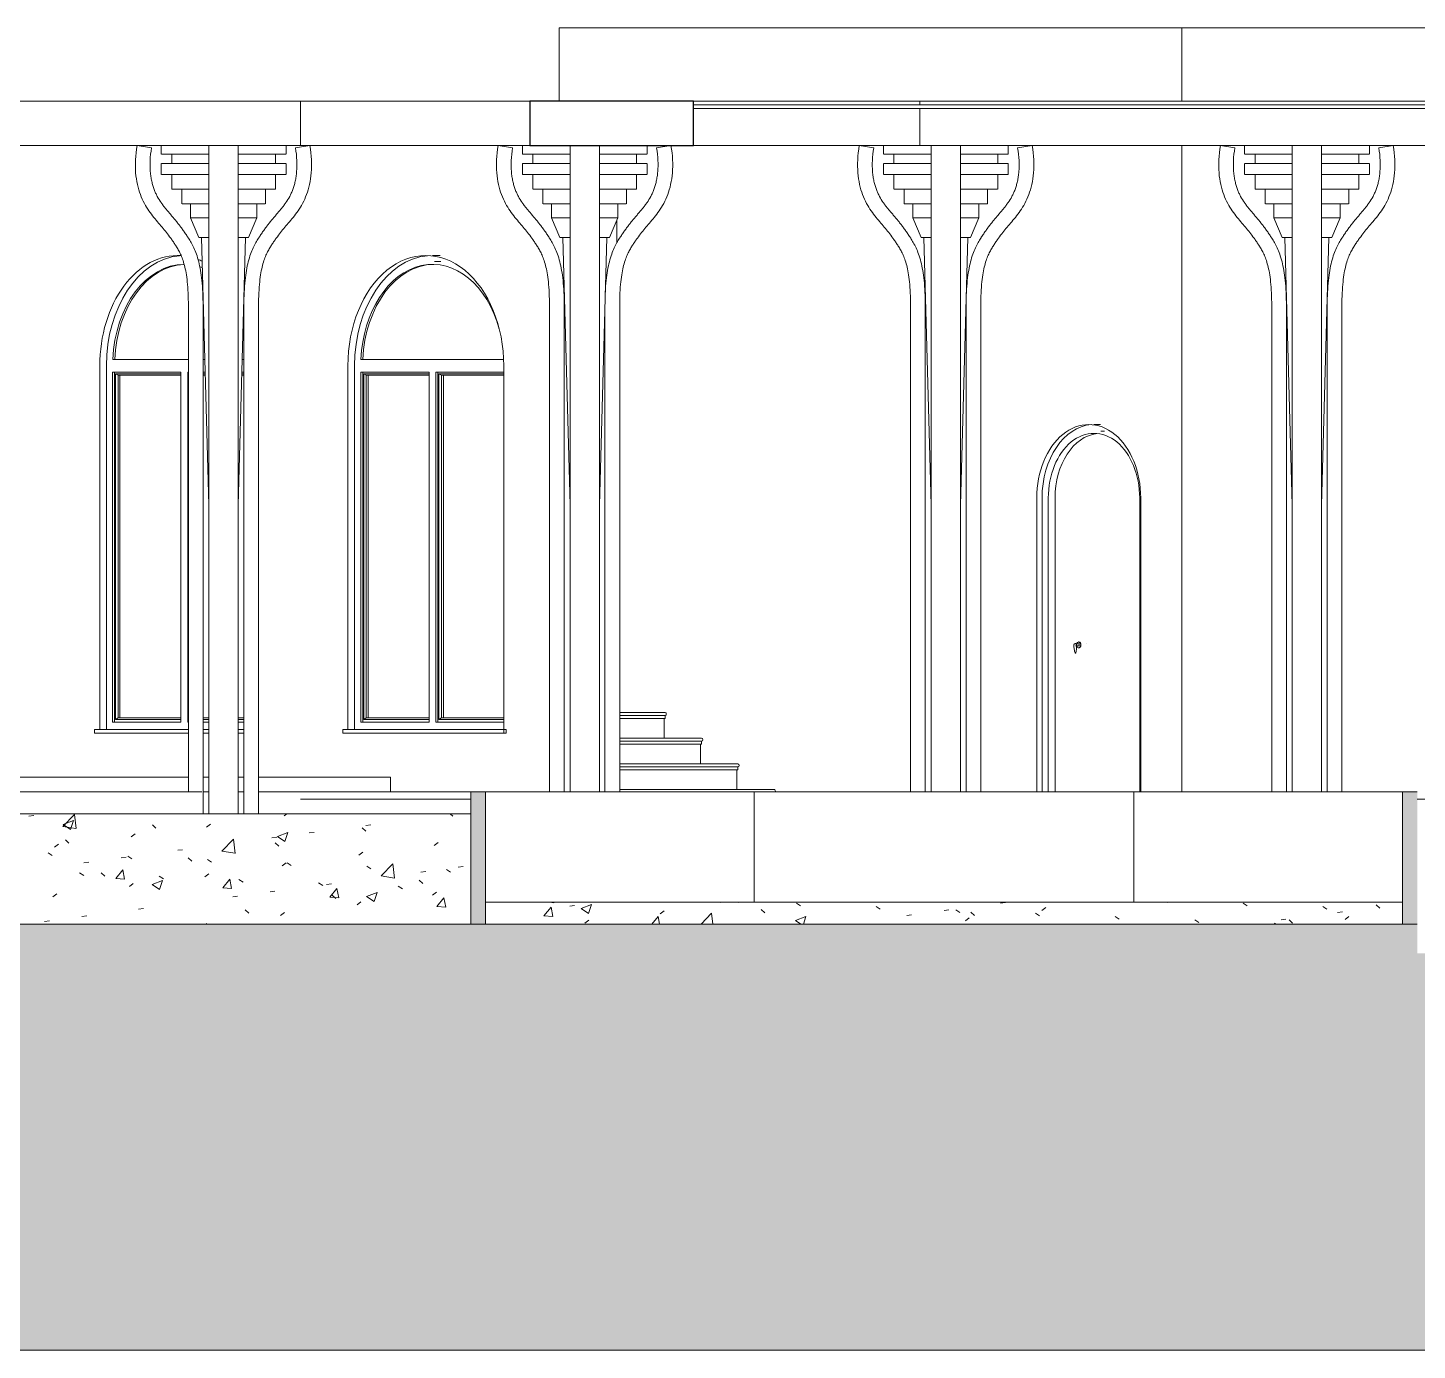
# Model space of a CAD drawing. Header units: millimetres. Extents: x -19779 to 53254, y -11975 to 15500.
# Drawn here: x -10319 to -860, y -3800 to 5200 of the extents above; entities that cross this region are included whole.
import ezdxf

# ---------------------------------------------------------------- set-up
doc = ezdxf.new("R2010")
doc.units = ezdxf.units.MM
for name, color, linetype, lineweight in [('A-DETL-GENF', 92, 'Continuous', 9), ('A-DETL-THIN', 151, 'Continuous', 9), ('A-DOOR', 31, 'Continuous', 9), ('A-DOOR-FRAM', 31, 'Continuous', 9), ('A-FLOR', 192, 'Continuous', 9), ('A-FLOR-FNSH', 192, 'Continuous', 35), ('A-FLOR-PATT', 8, 'Continuous', 35), ('A-GENM', 13, 'Continuous', 9), ('A-GLAZ', 151, 'Continuous', 9), ('A-GLAZ-CURT', 52, 'Continuous', 9), ('A-WALL', 113, 'Continuous', 9), ('A-WALL-PATT', 111, 'Continuous', 25), ('I-WALL', 2, 'Continuous', 9), ('S-STRS', 31, 'Continuous', 9)]:
    doc.layers.add(name, color=color, linetype=linetype, lineweight=lineweight)
pattern_1 = [(50, (19874.8, -1675), (728.737, -63.756), [76.2, -838.2]), (355, (19874.8, -1675), (-140.972, 764.228), [60.96, -670.56]), (100.451, (19935.54, -1680.3), (587.77, 700.467), [64.76, -712.36]), (46.184, (19874.8, -1471.8), (1084.316, -168.17), [114.3, -1257.3]), (96.636, (19965.2, -1485.8), (949.61, 989.71), [97.14, -1068.54]), (351.184, (19874.8, -1471.8), (949.62, 989.7), [91.44, -1005.84]), (21, (19976.4, -1522.6), (606.458, -409.06), [76.2, -838.2]), (326, (19976.4, -1522.6), (247.208, 736.753), [60.96, -670.56]), (71.451, (20026.95, -1556.7), (853.668, 327.685), [64.76, -712.36]), (37.5, (19874.81, -1675), (12.3547, 338.2201), [33.528, -628.904, 33.528, -647.192, -673.1]), (37.5, (19874.81, -1675), (12.3547, 338.2201), [-1343.152, 33.528, -639.572]), (7.5, (19874.8, -1675), (267.279, 400.722), [33.528, -354.584, 33.528, -613.664, -256.54]), (7.5, (19874.8, -1675), (267.279, 400.722), [-1035.304, 33.528, -223.012]), (327.5, (19648.25, -1675), (542.3633, -22.9153), [33.528, -220.472, 33.528, -758.952, -1051.56]), (327.5, (19648.25, -1675), (542.3633, -22.9153), [-1046.48, 33.528, -1018.032]), (317.5, (19546.65, -1675), (592.517, 101.707), [33.528, -296.672, 33.528, -492.76, -746.76]), (317.5, (19546.65, -1675), (592.517, 101.707), [-856.488, 33.528, -713.232])]

# ---------------------------------------------------------------- blocks, each defined once
blk = doc.blocks.new('楼梯 - 楼梯-144079-Section 1')
at = {"layer": 'S-STRS'}
for p, q in [((-5979.1, 540), (-6289.6, 540)), ((-6289.6, 520), (-5979.1, 520)), ((-5979.1, 520), (-6289.6, 520)), ((-5979.1, 500), (-6289.6, 500)), ((-5986.2, 500), (-5986.2, 364.9)), ((-5979.1, 520), (-5979.1, 500)), ((-5731.7, 365), (-6289.6, 365)), ((-6289.6, 345), (-5731.7, 345)), ((-5731.7, 345), (-6289.6, 345)), ((-5731.7, 325), (-6289.6, 325)), ((-5738.7, 325), (-5738.7, 189.9)), ((-5731.7, 345), (-5731.7, 325)), ((-5484.2, 190), (-6289.6, 190)), ((-6289.6, 170), (-5484.2, 170)), ((-5484.2, 170), (-6289.6, 170)), ((-5484.2, 150), (-6289.6, 150)), ((-5491.2, 150), (-5491.2, 14.9)), ((-5484.2, 170), (-5484.2, 150)), ((-5236.7, 15), (-6289.6, 15))]:
    blk.add_line(p, q, dxfattribs=at)
for centre, start_param in [((-5979.1, 530), 3.141593), ((-5731.7, 355), 3.141593), ((-5484.2, 180), 3.141593), ((-5236.7, 5), 4.18879)]:
    blk.add_ellipse(centre, major_axis=(0, 10), ratio=0.707107, start_param=start_param, end_param=6.283185, dxfattribs=at)
blk = doc.blocks.new('Arch - 750 x 2100 mm-239389-Section 1')
at = {"layer": 'A-DOOR'}
for p, q in [((-2989.8, 2455), (-3014.5, 2455)), ((-3165.2, 1007), (-3186.4, 1007)), ((-3186.4, 993), (-3165.2, 993)), ((-3163, 1020), (-3165.2, 1020)), ((-3165.2, 980), (-3163, 980))]:
    blk.add_line(p, q, dxfattribs=at)
at = {"layer": 'A-DOOR', "flags": 128}
for points in [[(-3197.3, 999.2), (-3197.3, 999.6), (-3197.3, 1000), (-3197.3, 1000.3), (-3197.2, 1000.7), (-3197.1, 1001.1), (-3197, 1001.5), (-3197, 1001.8), (-3196.8, 1002.2), (-3196.7, 1002.5), (-3196.6, 1002.9), (-3196.4, 1003.2), (-3196.3, 1003.6), (-3196.1, 1003.9), (-3195.9, 1004.2), (-3195.7, 1004.5), (-3195.4, 1004.9), (-3195.2, 1005.2), (-3195, 1005.4), (-3194.7, 1005.7), (-3194.5, 1006), (-3194.2, 1006.3), (-3193.9, 1006.5), (-3193.6, 1006.7), (-3193.3, 1007), (-3193, 1007.2), (-3192.7, 1007.4), (-3192.3, 1007.5), (-3192, 1007.7), (-3191.6, 1007.9), (-3191.3, 1008), (-3190.9, 1008.2), (-3190.6, 1008.3), (-3190.2, 1008.4), (-3189.8, 1008.5), (-3189.5, 1008.5), (-3189.1, 1008.6), (-3188.7, 1008.6), (-3188.3, 1008.7), (-3188, 1008.7), (-3187.9, 1008.7)], [(-3188.2, 945.2), (-3190.3, 951.5), (-3192, 957.8), (-3193.6, 964.2), (-3194.8, 970.7), (-3195.8, 977.2), (-3196.6, 983.8), (-3197.1, 990.3), (-3197.3, 996.9), (-3197.3, 999.2)], [(-3185.3, 1008.7), (-3185.4, 1008.7), (-3185.4, 1008.7), (-3185.4, 1008.7), (-3185.5, 1008.7), (-3185.5, 1008.7), (-3185.6, 1008.7), (-3185.6, 1008.7), (-3185.7, 1008.7), (-3185.7, 1008.7), (-3185.8, 1008.7), (-3185.9, 1008.7), (-3185.9, 1008.7), (-3186, 1008.7), (-3186, 1008.7), (-3186.1, 1008.7), (-3186.2, 1008.7), (-3186.2, 1008.7), (-3186.3, 1008.7), (-3186.3, 1008.7), (-3186.4, 1008.7), (-3186.5, 1008.7), (-3186.5, 1008.7), (-3186.6, 1008.7), (-3186.6, 1008.7), (-3186.7, 1008.7), (-3186.7, 1008.7), (-3186.8, 1008.7), (-3186.9, 1008.7), (-3186.9, 1008.7), (-3187, 1008.7), (-3187, 1008.7), (-3187.1, 1008.7), (-3187.1, 1008.7), (-3187.2, 1008.7), (-3187.2, 1008.7), (-3187.3, 1008.7), (-3187.3, 1008.7), (-3187.4, 1008.7), (-3187.4, 1008.7), (-3187.5, 1008.7), (-3187.5, 1008.7), (-3187.5, 1008.7), (-3187.6, 1008.7), (-3187.6, 1008.7), (-3187.6, 1008.7), (-3187.7, 1008.7), (-3187.7, 1008.7), (-3187.7, 1008.7), (-3187.8, 1008.7), (-3187.8, 1008.7), (-3187.8, 1008.7), (-3187.8, 1008.7), (-3187.8, 1008.7), (-3187.8, 1008.7), (-3187.8, 1008.7), (-3187.9, 1008.7), (-3187.9, 1008.7), (-3187.9, 1008.7)], [(-3187.9, 1008.7), (-3187.9, 1008.7), (-3187.9, 1008.7), (-3187.8, 1008.7), (-3187.8, 1008.7), (-3187.8, 1008.7), (-3187.8, 1008.7), (-3187.8, 1008.7), (-3187.8, 1008.7), (-3187.7, 1008.7), (-3187.7, 1008.7), (-3187.7, 1008.7), (-3187.7, 1008.7), (-3187.6, 1008.7), (-3187.6, 1008.7), (-3187.6, 1008.7), (-3187.5, 1008.7), (-3187.5, 1008.7), (-3187.5, 1008.7), (-3187.4, 1008.7)], [(-3113.5, 1008.7), (-3113.5, 1008.7), (-3113.5, 1008.7), (-3113.5, 1008.7)], [(-3113.5, 1008.7), (-3113.5, 1008.7), (-3113.5, 1008.7), (-3113.5, 1008.7)], [(-3186.4, 943.7), (-3186.5, 943.7), (-3186.6, 943.7), (-3186.6, 943.7), (-3186.7, 943.8), (-3186.8, 943.8), (-3186.9, 943.8), (-3187, 943.9), (-3187.1, 943.9), (-3187.2, 943.9), (-3187.2, 944), (-3187.3, 944), (-3187.4, 944.1), (-3187.5, 944.2), (-3187.5, 944.2), (-3187.6, 944.3), (-3187.7, 944.3), (-3187.7, 944.4), (-3187.8, 944.5), (-3187.9, 944.6), (-3187.9, 944.6), (-3188, 944.7), (-3188, 944.8), (-3188.1, 944.9), (-3188.1, 945), (-3188.1, 945), (-3188.2, 945.1), (-3188.2, 945.2)]]:
    blk.add_lwpolyline(points, dxfattribs=at)
at = {"layer": 'A-DOOR'}
for centre, major_axis, start_param, end_param in [((-3187.4, 999.2), (0, 9.45), 0, 0.523599), ((-3185.3, 999.2), (0, 9.45), 4.712389, 6.283185), ((-3295.1, 999.2), (0, 164.8), 4.378438, 4.712389), ((-3165.2, 1000), (0, 20), 4.712389, 7.517458), ((-3165.2, 1000), (0, 20), 1.918626, 4.712389), ((-3163, 1000), (0, 20), 2.879793, 4.712389), ((-3165.2, 1000), (0, 7), 4.712389, 6.544985), ((-3165.2, 1000), (0, 7), 2.879793, 4.712389), ((-3163, 1000), (0, 20), 4.712389, 6.283185), ((-3186.1, 946), (0, 2.34), 1.904747, 2.985054), ((-3186.6, 946), (0, 2.34), 3.298132, 4.378438)]:
    blk.add_ellipse(centre, major_axis=major_axis, ratio=0.707107, start_param=start_param, end_param=end_param, dxfattribs=at)
at = {"layer": 'A-DOOR-FRAM'}
for p, q in [((-3016.2, 2500), (-3060.5, 2500)), ((-3414.1, 0), (-3414.1, 2000)), ((-3371.6, 2000), (-3371.6, 0)), ((-3325.7, 2000), (-3325.7, 0)), ((-2749.4, 2000), (-2749.4, 0))]:
    blk.add_line(p, q, dxfattribs=at)
for centre, major_axis, start_param, end_param in [((-3060.5, 2000), (0, 500), 0.050206, 1.570796), ((-3060.5, 2000), (0, 440), 4.712389, 7.853982), ((-3014.5, 2000), (0, 440), 0.082673, 1.570796)]:
    blk.add_ellipse(centre, major_axis=major_axis, ratio=0.707107, start_param=start_param, end_param=end_param, dxfattribs=at)
blk = doc.blocks.new('Family6 - Family6-227031-Section 1')
at = {"layer": 'A-GENM'}
for p, q in [((-14655.5, 100), (-14143, 100)), ((-14655.5, 0), (-14655.5, 100)), ((-14043, 100), (-14002.9, 100)), ((-13803.3, 100), (-13765.2, 100)), ((-13665.2, 100), (-11684.5, 100)), ((-11584.5, 100), (-11544.4, 100)), ((-11344.7, 100), (-11306.6, 100)), ((-11206.6, 100), (-9226, 100)), ((-9126, 100), (-9085.9, 100)), ((-8886.2, 100), (-8848.1, 100)), ((-8748.1, 100), (-7850.9, 100)), ((-7850.9, 0), (-7850.9, 100)), ((-8463.2, -50), (-7303.1, -50)), ((-859.9, -50), (608.1, -50)), ((708.1, -50), (748.2, -50)), ((947.9, -50), (986, -50)), ((1086, -50), (1358.9, -50)), ((1358.9, -150), (1358.9, -50))]:
    blk.add_line(p, q, dxfattribs=at)
blk = doc.blocks.new('Family7 - Family7-230587-Section 1')
at = {"layer": 'A-GENM'}
for p, q in [((-14655.5, 4700), (-14651.2, 4700)), ((-14655.5, 4400), (-14655.5, 4700)), ((-13912.6, 4700), (-12371, 4700)), ((-12371, 4700), (-8461.8, 4700)), ((-12371, 4400), (-12371, 4700)), ((-8461.8, 4700), (-6901.8, 4700)), ((-8461.8, 4400), (-8461.8, 4700)), ((-5786.6, 4700), (-4245, 4700)), ((-4245, 4700), (-335.8, 4700)), ((-4245, 4675.5), (-4245, 4700)), ((-4245, 4400), (-4245, 4650.5)), ((-335.8, 4700), (1219.4, 4700)), ((-335.8, 4675.5), (-335.8, 4700)), ((-335.8, 4400), (-335.8, 4650.5)), ((-14651.2, 4400), (-14655.5, 4400)), ((-12371, 4400), (-13912.6, 4400)), ((-8461.8, 4400), (-12371, 4400)), ((-6901.8, 4400), (-8461.8, 4400)), ((-4245, 4400), (-5786.6, 4400)), ((-335.8, 4400), (-4245, 4400)), ((1219.4, 4400), (-335.8, 4400))]:
    blk.add_line(p, q, dxfattribs=at)
at = {"layer": 'A-GENM', "lineweight": 25}
for p, q in [((-13912.6, 4700), (-14651.2, 4700)), ((-14651.2, 4700), (-14651.2, 4400)), ((-13912.6, 4400), (-13912.6, 4700)), ((-5786.6, 4700), (-6901.8, 4700)), ((-6901.8, 4700), (-6901.8, 4400)), ((-5786.6, 4400), (-5786.6, 4700)), ((2052.4, 4700), (1219.4, 4700)), ((1219.4, 4700), (1219.4, 4400)), ((2052.4, 4400), (2052.4, 4700)), ((-14651.2, 4400), (-13912.6, 4400)), ((-6901.8, 4400), (-5786.6, 4400)), ((1219.4, 4400), (2052.4, 4400))]:
    blk.add_line(p, q, dxfattribs=at)
blk = doc.blocks.new('Family8 - COLUMN-V50-Section 1')
at = {"layer": 'A-GENM'}
for p, q in [((-2101.1, 4382.6), (-2199.6, 4400)), ((-2035.2, 4400), (-2035.2, 4340)), ((-1185.7, 4340), (-1185.7, 4400)), ((-1023.3, 4400), (-1121.8, 4382.6)), ((-2035.2, 4276.4), (-2035.2, 4201.4)), ((-2033.8, 4340), (-1710.7, 4340)), ((-1710.7, 4276.4), (-2033.8, 4276.4)), ((-1964, 4340), (-1964, 4276.4)), ((-1510.3, 4340), (-1187.2, 4340)), ((-1187.2, 4276.4), (-1510.3, 4276.4)), ((-1256.9, 4276.4), (-1256.9, 4340)), ((-1185.7, 4201.4), (-1185.7, 4276.4)), ((-1710.7, 4201.4), (-2033.8, 4201.4)), ((-1964, 4201.4), (-1964, 4101.4)), ((-1187.2, 4201.4), (-1510.3, 4201.4)), ((-1256.9, 4101.4), (-1256.9, 4201.4)), ((-1710.7, 4101.4), (-1962.5, 4101.4)), ((-1895.1, 4101.4), (-1895.1, 4001.7)), ((-1258.4, 4101.4), (-1510.2, 4101.4)), ((-1325.9, 4001.7), (-1325.9, 4101.4)), ((-1710.7, 4001.7), (-1893.5, 4001.7)), ((-1835.9, 4001.7), (-1835.9, 3906.7)), ((-1327.4, 4001.7), (-1510.2, 4001.7)), ((-1385.1, 3906.7), (-1385.1, 4001.7)), ((-1835.9, 3906.7), (-1779.2, 3773.2)), ((-1710.4, 3906.7), (-1835.9, 3906.7)), ((-1385.1, 3906.7), (-1510.5, 3906.7)), ((-1441.7, 3773.2), (-1385.1, 3906.7)), ((-1761.4, 3773.2), (-1779.2, 3773.2)), ((-1710.5, 1950), (-1760.5, 3773.2)), ((-1760.5, 3773.2), (-1710.3, 3773.2)), ((-1510.6, 3773.2), (-1460.5, 3773.2)), ((-1510.5, 1950), (-1460.5, 3773.2)), ((-1441.7, 3773.2), (-1459.5, 3773.2)), ((-1850.4, 3306.4), (-1850.4, 0)), ((-1750.4, 3306.4), (-1750.4, 0)), ((-1710.3, 0), (-1710.3, 3306.4)), ((-1510.6, 3306.4), (-1510.6, 0)), ((-1472.5, 3306.4), (-1472.5, 0)), ((-1372.5, 0), (-1372.5, 3306.4))]:
    blk.add_line(p, q, dxfattribs=at)
for points, knots in [([(-2199.6, 4400), (-2211.6, 4332.2), (-2215.1, 4238.5), (-2198.9, 4132.3), (-2178.2, 4062.6), (-2150.9, 4003.6), (-2119.3, 3953.1), (-2085.7, 3909.2), (-2052.3, 3870.1), (-2021.5, 3833.8), (-1992.4, 3797.7), (-1968.6, 3765.6), (-1949.2, 3737.4), (-1934.3, 3714.7), (-1919.1, 3689.8), (-1899.1, 3651.5), (-1876, 3589.4), (-1855.8, 3478.5), (-1850.4, 3370.9), (-1850.4, 3306.4)], [-2.652605, -2.652605, -2.652605, -2.652605, -2.321029, -2.155241, -1.989453, -1.823666, -1.657878, -1.49209, -1.326302, -1.160515, -0.994727, -0.828939, -0.746045, -0.663151, -0.580257, -0.497363, -0.331576, -0.165788, 0, 0, 0, 0]), ([(-1750.4, 3306.4), (-1750.4, 3373.7), (-1754.6, 3459.5), (-1767.3, 3550.9), (-1779.9, 3609.7), (-1795.5, 3660.2), (-1813.3, 3703.3), (-1829, 3733.4), (-1841.2, 3754.1), (-1848.5, 3765.8), (-1853.9, 3774.3), (-1859.3, 3782.7), (-1866, 3792.8), (-1874, 3804.6), (-1884.6, 3819.8), (-1897.7, 3838), (-1913.4, 3858.7), (-1929, 3878.5), (-1944.7, 3897.6), (-1957.9, 3913.4), (-1968.5, 3925.9), (-1979.3, 3938.6), (-1992.6, 3954.2), (-2008, 3972.8), (-2022.8, 3991.6), (-2041.5, 4017.4), (-2058.5, 4044.6), (-2073.5, 4074.7), (-2083.6, 4099), (-2092.5, 4125.6), (-2100.1, 4155), (-2106, 4186.9), (-2111.4, 4232.8), (-2112.6, 4296.1), (-2106.4, 4352.8), (-2101.1, 4382.6)], [0, 0, 0, 0, 0.165788, 0.248682, 0.331576, 0.414469, 0.497363, 0.580257, 0.621704, 0.663151, 0.683875, 0.704598, 0.746045, 0.787492, 0.828939, 0.911833, 0.994727, 1.077621, 1.160515, 1.243408, 1.284855, 1.326302, 1.409196, 1.49209, 1.574984, 1.657878, 1.823666, 1.90656, 1.989453, 2.072347, 2.155241, 2.238135, 2.321029, 2.486817, 2.652605, 2.652605, 2.652605, 2.652605]), ([(-1710.3, 3306.4), (-1710.3, 3370.9), (-1710.3, 3478.5), (-1710.3, 3589.4), (-1710.3, 3651.5), (-1710.3, 3689.8), (-1710.3, 3714.7), (-1710.3, 3737.4), (-1710.3, 3765.6), (-1710.3, 3797.7), (-1710.3, 3833.8), (-1710.3, 3870.1), (-1710.3, 3909.2), (-1710.3, 3953.1), (-1710.3, 4003.6), (-1710.3, 4062.6), (-1710.3, 4132.3), (-1710.3, 4238.5), (-1710.3, 4332.2), (-1710.3, 4400)], [0, 0, 0, 0, 0.165788, 0.331576, 0.497363, 0.580257, 0.663151, 0.746045, 0.828939, 0.994727, 1.160515, 1.326302, 1.49209, 1.657878, 1.823666, 1.989453, 2.155241, 2.321029, 2.652605, 2.652605, 2.652605, 2.652605]), ([(-1510.6, 4400), (-1510.6, 4332.2), (-1510.6, 4238.5), (-1510.6, 4132.3), (-1510.6, 4062.6), (-1510.6, 4003.6), (-1510.6, 3953.1), (-1510.6, 3909.2), (-1510.6, 3870.1), (-1510.6, 3833.8), (-1510.6, 3797.7), (-1510.6, 3765.6), (-1510.6, 3737.4), (-1510.6, 3714.7), (-1510.6, 3689.8), (-1510.6, 3651.5), (-1510.6, 3589.4), (-1510.6, 3478.5), (-1510.6, 3370.9), (-1510.6, 3306.4)], [-2.652605, -2.652605, -2.652605, -2.652605, -2.321029, -2.155241, -1.989453, -1.823666, -1.657878, -1.49209, -1.326302, -1.160515, -0.994727, -0.828939, -0.746045, -0.663151, -0.580257, -0.497363, -0.331576, -0.165788, 0, 0, 0, 0]), ([(-1121.8, 4382.6), (-1116.5, 4352.8), (-1110.3, 4296.1), (-1111.6, 4232.8), (-1116.9, 4186.9), (-1122.8, 4155), (-1130.4, 4125.6), (-1139.3, 4099), (-1149.4, 4074.7), (-1164.4, 4044.6), (-1181.4, 4017.4), (-1200.1, 3991.6), (-1214.9, 3972.8), (-1230.3, 3954.2), (-1243.6, 3938.6), (-1254.4, 3925.9), (-1265, 3913.4), (-1278.2, 3897.6), (-1293.9, 3878.5), (-1309.5, 3858.7), (-1325.2, 3838), (-1338.3, 3819.8), (-1348.9, 3804.6), (-1356.9, 3792.8), (-1363.6, 3782.7), (-1369, 3774.3), (-1374.5, 3765.8), (-1381.7, 3754.1), (-1393.9, 3733.4), (-1409.7, 3703.3), (-1427.4, 3660.2), (-1443, 3609.7), (-1455.6, 3550.9), (-1468.3, 3459.5), (-1472.5, 3373.7), (-1472.5, 3306.4)], [-2.652605, -2.652605, -2.652605, -2.652605, -2.486817, -2.321029, -2.238135, -2.155241, -2.072347, -1.989453, -1.90656, -1.823666, -1.657878, -1.574984, -1.49209, -1.409196, -1.326302, -1.284855, -1.243408, -1.160515, -1.077621, -0.994727, -0.911833, -0.828939, -0.787492, -0.746045, -0.704598, -0.683875, -0.663151, -0.621704, -0.580257, -0.497363, -0.414469, -0.331576, -0.248682, -0.165788, 0, 0, 0, 0]), ([(-1372.5, 3306.4), (-1372.5, 3370.9), (-1367.1, 3478.5), (-1346.9, 3589.4), (-1323.9, 3651.5), (-1303.8, 3689.8), (-1288.6, 3714.7), (-1273.7, 3737.4), (-1254.3, 3765.6), (-1230.5, 3797.7), (-1201.4, 3833.8), (-1170.6, 3870.1), (-1137.2, 3909.2), (-1103.6, 3953.1), (-1072, 4003.6), (-1044.7, 4062.6), (-1024, 4132.3), (-1007.8, 4238.5), (-1011.3, 4332.2), (-1023.3, 4400)], [0, 0, 0, 0, 0.165788, 0.331576, 0.497363, 0.580257, 0.663151, 0.746045, 0.828939, 0.994727, 1.160515, 1.326302, 1.49209, 1.657878, 1.823666, 1.989453, 2.155241, 2.321029, 2.652605, 2.652605, 2.652605, 2.652605])]:
    blk.add_open_spline(points, degree=3, knots=knots, dxfattribs=at)
blk = doc.blocks.new('Family8 - COLUMN-V51-Section 1')
at = {"layer": 'A-GENM'}
for p, q in [((-9476.7, 4382.6), (-9575.2, 4400)), ((-9410.8, 4400), (-9410.8, 4340)), ((-8561.3, 4340), (-8561.3, 4400)), ((-8398.9, 4400), (-8497.3, 4382.6)), ((-9410.8, 4276.4), (-9410.8, 4201.4)), ((-9409.3, 4340), (-9086.2, 4340)), ((-9086.2, 4276.4), (-9409.3, 4276.4)), ((-9339.6, 4340), (-9339.6, 4276.4)), ((-8885.9, 4340), (-8562.8, 4340)), ((-8562.8, 4276.4), (-8885.9, 4276.4)), ((-8632.5, 4276.4), (-8632.5, 4340)), ((-8561.3, 4201.4), (-8561.3, 4276.4)), ((-9086.2, 4201.4), (-9409.3, 4201.4)), ((-9339.6, 4201.4), (-9339.6, 4101.4)), ((-8562.8, 4201.4), (-8885.9, 4201.4)), ((-8632.5, 4101.4), (-8632.5, 4201.4)), ((-9086.3, 4101.4), (-9338.1, 4101.4)), ((-9270.7, 4101.4), (-9270.7, 4001.7)), ((-8634, 4101.4), (-8885.8, 4101.4)), ((-8701.4, 4001.7), (-8701.4, 4101.4)), ((-9086.3, 4001.7), (-9269.1, 4001.7)), ((-9211.4, 4001.7), (-9211.4, 3906.7)), ((-8703, 4001.7), (-8885.8, 4001.7)), ((-8760.7, 3906.7), (-8760.7, 4001.7)), ((-9211.4, 3906.7), (-9154.8, 3773.2)), ((-9086, 3906.7), (-9211.4, 3906.7)), ((-8760.7, 3906.7), (-8886.1, 3906.7)), ((-8817.3, 3773.2), (-8760.7, 3906.7)), ((-9137, 3773.2), (-9154.8, 3773.2)), ((-9086, 1950), (-9136, 3773.2)), ((-9136, 3773.2), (-9085.9, 3773.2)), ((-8886.2, 3773.2), (-8836, 3773.2)), ((-8886, 1950), (-8836, 3773.2)), ((-8817.3, 3773.2), (-8835.1, 3773.2)), ((-9226, 3306.4), (-9226, 0)), ((-9126, 3306.4), (-9126, -150)), ((-9085.9, -150), (-9085.9, 3306.4)), ((-8886.2, 3306.4), (-8886.2, -150)), ((-8848.1, 3306.4), (-8848.1, -150)), ((-8748.1, -150), (-8748.1, 3306.4))]:
    blk.add_line(p, q, dxfattribs=at)
for points, knots in [([(-9575.2, 4400), (-9587.1, 4332.2), (-9590.7, 4238.5), (-9574.5, 4132.3), (-9553.8, 4062.6), (-9526.5, 4003.6), (-9494.9, 3953.1), (-9461.3, 3909.2), (-9427.9, 3870.1), (-9397.1, 3833.8), (-9368, 3797.7), (-9344.1, 3765.6), (-9324.8, 3737.4), (-9309.9, 3714.7), (-9294.6, 3689.8), (-9274.6, 3651.5), (-9251.6, 3589.4), (-9231.4, 3478.5), (-9226, 3370.9), (-9226, 3306.4)], [-2.652605, -2.652605, -2.652605, -2.652605, -2.321029, -2.155241, -1.989453, -1.823666, -1.657878, -1.49209, -1.326302, -1.160515, -0.994727, -0.828939, -0.746045, -0.663151, -0.580257, -0.497363, -0.331576, -0.165788, 0, 0, 0, 0]), ([(-9126, 3306.4), (-9126, 3373.7), (-9130.2, 3459.5), (-9142.8, 3550.9), (-9155.5, 3609.7), (-9171, 3660.2), (-9188.8, 3703.3), (-9204.6, 3733.4), (-9216.8, 3754.1), (-9224, 3765.8), (-9229.5, 3774.3), (-9234.9, 3782.7), (-9241.6, 3792.8), (-9249.6, 3804.6), (-9260.2, 3819.8), (-9273.3, 3838), (-9289, 3858.7), (-9304.6, 3878.5), (-9320.3, 3897.6), (-9333.4, 3913.4), (-9344.1, 3925.9), (-9354.9, 3938.6), (-9368.2, 3954.2), (-9383.6, 3972.8), (-9398.4, 3991.6), (-9417.1, 4017.4), (-9434.1, 4044.6), (-9449.1, 4074.7), (-9459.2, 4099), (-9468.1, 4125.6), (-9475.7, 4155), (-9481.6, 4186.9), (-9486.9, 4232.8), (-9488.2, 4296.1), (-9482, 4352.8), (-9476.7, 4382.6)], [0, 0, 0, 0, 0.165788, 0.248682, 0.331576, 0.414469, 0.497363, 0.580257, 0.621704, 0.663151, 0.683875, 0.704598, 0.746045, 0.787492, 0.828939, 0.911833, 0.994727, 1.077621, 1.160515, 1.243408, 1.284855, 1.326302, 1.409196, 1.49209, 1.574984, 1.657878, 1.823666, 1.90656, 1.989453, 2.072347, 2.155241, 2.238135, 2.321029, 2.486817, 2.652605, 2.652605, 2.652605, 2.652605]), ([(-9085.9, 3306.4), (-9085.9, 3370.9), (-9085.9, 3478.5), (-9085.9, 3589.4), (-9085.9, 3651.5), (-9085.9, 3689.8), (-9085.9, 3714.7), (-9085.9, 3737.4), (-9085.9, 3765.6), (-9085.9, 3797.7), (-9085.9, 3833.8), (-9085.9, 3870.1), (-9085.9, 3909.2), (-9085.9, 3953.1), (-9085.9, 4003.6), (-9085.9, 4062.6), (-9085.9, 4132.3), (-9085.9, 4238.5), (-9085.9, 4332.2), (-9085.9, 4400)], [0, 0, 0, 0, 0.165788, 0.331576, 0.497363, 0.580257, 0.663151, 0.746045, 0.828939, 0.994727, 1.160515, 1.326302, 1.49209, 1.657878, 1.823666, 1.989453, 2.155241, 2.321029, 2.652605, 2.652605, 2.652605, 2.652605]), ([(-8886.2, 4400), (-8886.2, 4332.2), (-8886.2, 4238.5), (-8886.2, 4132.3), (-8886.2, 4062.6), (-8886.2, 4003.6), (-8886.2, 3953.1), (-8886.2, 3909.2), (-8886.2, 3870.1), (-8886.2, 3833.8), (-8886.2, 3797.7), (-8886.2, 3765.6), (-8886.2, 3737.4), (-8886.2, 3714.7), (-8886.2, 3689.8), (-8886.2, 3651.5), (-8886.2, 3589.4), (-8886.2, 3478.5), (-8886.2, 3370.9), (-8886.2, 3306.4)], [-2.652605, -2.652605, -2.652605, -2.652605, -2.321029, -2.155241, -1.989453, -1.823666, -1.657878, -1.49209, -1.326302, -1.160515, -0.994727, -0.828939, -0.746045, -0.663151, -0.580257, -0.497363, -0.331576, -0.165788, 0, 0, 0, 0]), ([(-8497.3, 4382.6), (-8492.1, 4352.8), (-8485.9, 4296.1), (-8487.1, 4232.8), (-8492.5, 4186.9), (-8498.4, 4155), (-8506, 4125.6), (-8514.9, 4099), (-8525, 4074.7), (-8540, 4044.6), (-8557, 4017.4), (-8575.7, 3991.6), (-8590.5, 3972.8), (-8605.9, 3954.2), (-8619.2, 3938.6), (-8630, 3925.9), (-8640.6, 3913.4), (-8653.8, 3897.6), (-8669.4, 3878.5), (-8685.1, 3858.7), (-8700.8, 3838), (-8713.9, 3819.8), (-8724.5, 3804.6), (-8732.5, 3792.8), (-8739.2, 3782.7), (-8744.6, 3774.3), (-8750, 3765.8), (-8757.3, 3754.1), (-8769.5, 3733.4), (-8785.2, 3703.3), (-8803, 3660.2), (-8818.5, 3609.7), (-8831.2, 3550.9), (-8843.9, 3459.5), (-8848.1, 3373.7), (-8848.1, 3306.4)], [-2.652605, -2.652605, -2.652605, -2.652605, -2.486817, -2.321029, -2.238135, -2.155241, -2.072347, -1.989453, -1.90656, -1.823666, -1.657878, -1.574984, -1.49209, -1.409196, -1.326302, -1.284855, -1.243408, -1.160515, -1.077621, -0.994727, -0.911833, -0.828939, -0.787492, -0.746045, -0.704598, -0.683875, -0.663151, -0.621704, -0.580257, -0.497363, -0.414469, -0.331576, -0.248682, -0.165788, 0, 0, 0, 0]), ([(-8748.1, 3306.4), (-8748.1, 3370.9), (-8742.6, 3478.5), (-8722.5, 3589.4), (-8699.4, 3651.5), (-8679.4, 3689.8), (-8664.2, 3714.7), (-8649.3, 3737.4), (-8629.9, 3765.6), (-8606.1, 3797.7), (-8577, 3833.8), (-8546.2, 3870.1), (-8512.8, 3909.2), (-8479.2, 3953.1), (-8447.6, 4003.6), (-8420.3, 4062.6), (-8399.6, 4132.3), (-8383.4, 4238.5), (-8386.9, 4332.2), (-8398.9, 4400)], [0, 0, 0, 0, 0.165788, 0.331576, 0.497363, 0.580257, 0.663151, 0.746045, 0.828939, 0.994727, 1.160515, 1.326302, 1.49209, 1.657878, 1.823666, 1.989453, 2.155241, 2.321029, 2.652605, 2.652605, 2.652605, 2.652605])]:
    blk.add_open_spline(points, degree=3, knots=knots, dxfattribs=at)
blk = doc.blocks.new('System Panel - Glazed-251413-Section 1')
at = {"layer": 'A-GLAZ-CURT', "lineweight": 18}
for p, q in [((1219.4, 4675.5), (-5786.6, 4675.5)), ((-5786.6, 4675.5), (-5786.6, 4650.5)), ((-5786.6, 4650.5), (1219.4, 4650.5)), ((1219.4, 4650.5), (1219.4, 4675.5))]:
    blk.add_line(p, q, dxfattribs=at)
blk = doc.blocks.new('Arched _2_ - Arched _2_ 3-V59-Section 1')
at = {"layer": 'A-GLAZ'}
for p, q in [((-9226, 2943), (-9740.5, 2943)), ((-9113.3, 2943), (-9126, 2943)), ((-8848.1, 2943), (-8858.8, 2943)), ((-9783.9, 2900), (-9783.9, 425)), ((-9741.5, 475), (-9741.5, 2857)), ((-9741.5, 2857), (-9276.9, 2857)), ((-9728.7, 2857), (-9728.7, 475)), ((-9721.8, 2845.1), (-9721.8, 492.9)), ((-9721.8, 2845.1), (-9276.9, 2845.1)), ((-9704.4, 2835), (-9721.8, 2845.1)), ((-9276.9, 2857), (-9276.9, 475)), ((-9230.2, 475), (-9230.2, 2857)), ((-9230.2, 2857), (-9226, 2857)), ((-9126, 2857), (-9110.9, 2857)), ((-9126, 2845.1), (-9110.6, 2845.1)), ((-8861.5, 2845.1), (-8848.1, 2845.1)), ((-8861.2, 2857), (-8848.1, 2857)), ((-9704.4, 503), (-9704.4, 2835)), ((-9704.4, 2835), (-9276.9, 2835)), ((-9692, 503), (-9692, 2835)), ((-9126, 2835), (-9110.3, 2835)), ((-8861.8, 2835), (-8848.1, 2835)), ((-9276.9, 475), (-9741.5, 475)), ((-9721.8, 492.9), (-9704.4, 503)), ((-9721.8, 492.9), (-9276.9, 492.9)), ((-9276.9, 503), (-9704.4, 503)), ((-9226, 475), (-9230.2, 475)), ((-9085.9, 503), (-9126, 503)), ((-9126, 492.9), (-9085.9, 492.9)), ((-9085.9, 475), (-9126, 475)), ((-8848.1, 503), (-8886.2, 503)), ((-8886.2, 492.9), (-8848.1, 492.9)), ((-8848.1, 475), (-8886.2, 475)), ((-9864.5, 425), (-9226, 425)), ((-9864.5, 400), (-9864.5, 425)), ((-9226, 400), (-9864.5, 400)), ((-9126, 425), (-9085.9, 425)), ((-9085.9, 400), (-9126, 400)), ((-8886.2, 425), (-8848.1, 425)), ((-8848.1, 400), (-8886.2, 400))]:
    blk.add_line(p, q, dxfattribs=at)
for centre, major_axis, start_param, end_param in [((-9253.6, 2900), (0, 750), 0.062832, 1.570796), ((-9253.6, 2900), (0, 690), 0.002561, 1.508437), ((-9240.8, 2900), (0, 690), 0.028153, 1.508437), ((-9253.6, 2900), (0, 690), 6.02794, 6.064969), ((-9253.6, 2900), (0, 690), 5.300543, 5.305196)]:
    blk.add_ellipse(centre, major_axis=major_axis, ratio=0.707107, start_param=start_param, end_param=end_param, dxfattribs=at)
blk = doc.blocks.new('Arched _2_ - Arched _2_ 3-V60-Section 1')
at = {"layer": 'A-GLAZ'}
for p, q in [((-7511.9, 3650), (-7564.2, 3650)), ((-7534.5, 3610), (-7551.5, 3610)), ((-7507, 3610), (-7534.5, 3610)), ((-7081.1, 2943), (-8051.2, 2943)), ((-8094.6, 2900), (-8094.6, 425)), ((-8052.1, 475), (-8052.1, 2857)), ((-8052.1, 2857), (-7587.6, 2857)), ((-8039.4, 2857), (-8039.4, 475)), ((-8032.5, 2845.1), (-8032.5, 492.9)), ((-8032.5, 2845.1), (-7587.6, 2845.1)), ((-8015, 2835), (-8032.5, 2845.1)), ((-7587.6, 2857), (-7587.6, 475)), ((-7540.9, 475), (-7540.9, 2857)), ((-7540.9, 2857), (-7079.2, 2857)), ((-7528.2, 2857), (-7528.2, 475)), ((-7519.8, 2845.1), (-7519.8, 492.9)), ((-7519.8, 2845.1), (-7079.2, 2845.1)), ((-7502.4, 2835), (-7519.8, 2845.1)), ((-8015, 503), (-8015, 2835)), ((-8015, 2835), (-7587.6, 2835)), ((-8002.7, 503), (-8002.7, 2835)), ((-7502.4, 503), (-7502.4, 2835)), ((-7502.4, 2835), (-7079.2, 2835)), ((-7490, 503), (-7490, 2835)), ((-7587.6, 475), (-8052.1, 475)), ((-8032.5, 492.9), (-8015, 503)), ((-8032.5, 492.9), (-7587.6, 492.9)), ((-7587.6, 503), (-8015, 503)), ((-7079.2, 475), (-7540.9, 475)), ((-7519.8, 492.9), (-7502.4, 503)), ((-7519.8, 492.9), (-7079.2, 492.9)), ((-7079.2, 503), (-7502.4, 503)), ((-8175.2, 425), (-7079.2, 425)), ((-8175.2, 400), (-8175.2, 425)), ((-7079.2, 400), (-8175.2, 400)), ((-7079.2, 425), (-7061.5, 425)), ((-7079.2, 425), (-7079.2, 400)), ((-7061.5, 400), (-7079.2, 400)), ((-7061.5, 425), (-7061.5, 400))]:
    blk.add_line(p, q, dxfattribs=at)
for centre, major_axis, start_param, end_param in [((-7564.2, 2900), (0, 750), 0.062832, 1.570796), ((-7564.2, 2900), (0, 690), 5.080741, 7.791622), ((-7551.5, 2900), (0, 690), 0.013078, 1.508437)]:
    blk.add_ellipse(centre, major_axis=major_axis, ratio=0.707107, start_param=start_param, end_param=end_param, dxfattribs=at)

msp = doc.modelspace()

# ---------------------------------------------------------------- hatches: boundary and pattern name
at = {"layer": 'A-DETL-GENF'}
h = msp.add_hatch(dxfattribs=at)
h.set_pattern_fill('FP_4', style=0, pattern_type=2)
h.set_pattern_definition([(0, (19874.8, -1675), (635, 635), [635, -635]), (0, (19874.8, -1436.9), (635, 635), [635, -635]), (0, (19874.8, -1198.75), (635, 635), [635, -635]), (90, (19954.2, -1119.4), (-635, 635), [635, -635]), (90, (20192.3, -1119.4), (-635, 635), [635, -635]), (90, (20430.44, -1119.4), (-635, 635), [635, -635])])
h.paths.add_polyline_path([(50342.8, -3800), (50342.8, -300), (37556.5, -300), (37556.5, -3350), (2048.1, -3350), (2048.1, -1100), (-859.9, -1100), (-859.9, -900), (-11603.1, -900), (-11603.1, -400), (-14319.3, -400), (-14319.3, -300), (-19778.9, -300.7), (-19778.9, -3800), (47203, -3800)], flags=0)
at = {"layer": 'A-FLOR-PATT', "lineweight": 9}
h = msp.add_hatch(dxfattribs=at)
h.set_pattern_fill('FP_1', color=256, style=0, pattern_type=2)
h.set_pattern_definition(pattern_1)
h.paths.add_polyline_path([(-7817.8, -900), (-7303.1, -900), (-7303.1, -150), (-11603.1, -150), (-11603.1, -900), (-9013.9, -900)], flags=0)
h = msp.add_hatch(dxfattribs=at)
h.set_pattern_fill('FP_1', color=256, style=0, pattern_type=2)
h.set_pattern_definition(pattern_1)
h.paths.add_polyline_path([(-1837.3, -900), (-959.9, -900), (-959.9, -750), (-7203.1, -750), (-7203.1, -900), (-3033.4, -900)], flags=0)
at = {"layer": 'A-WALL-PATT', "lineweight": 9}
for points in [[(-7303.1, -900), (-7203.1, -900), (-7203.1, 0), (-7303.1, 0), (-7303.1, -146.1)], [(-859.9, -900), (-859.9, 0), (-959.9, 0), (-959.9, -900)]]:
    msp.add_hatch(color=256, dxfattribs=at).paths.add_polyline_path(points, flags=0)

# ---------------------------------------------------------------- linework, layer by layer
at = {"layer": 'A-DETL-THIN'}
for p, q in [((-859.9, -900), (-11603.1, -900)), ((-19778.9, -3800), (50342.8, -3800))]:
    msp.add_line(p, q, dxfattribs=at)
at = {"layer": 'A-FLOR'}
for p, q in [((-11605.5, 0), (-9134.3, 0)), ((-9126, 0), (-9085.9, 0)), ((-8886.2, 0), (-8848.1, 0)), ((-8748.1, 0), (-7303.1, 0))]:
    msp.add_line(p, q, dxfattribs=at)
at = {"layer": 'A-FLOR-FNSH', "color": 1, "lineweight": 18}
for p, q in [((-7303.1, -150), (-11603.1, -150)), ((-959.9, -750), (-7203.1, -750)), ((-7203.1, -750), (-7203.1, -900)), ((-959.9, -900), (-959.9, -750))]:
    msp.add_line(p, q, dxfattribs=at)
at = {"layer": 'A-WALL'}
for p, q in [((504.3, 5200), (-6702.1, 5200)), ((-6702.1, 5200), (-6702.1, 4700)), ((-2461.9, 4700), (-2461.9, 5200)), ((-2461.9, 0), (-2461.9, 4400)), ((-6309.1, 3890.3), (-6309.1, 3735.9)), ((-9829.2, 425), (-9829.2, 2900)), ((-8139.8, 425), (-8139.8, 2900)), ((-7079.2, 2900), (-7079.2, 425)), ((-3449.4, 0), (-3449.4, 2000)), ((-2742.3, 2000), (-2742.3, 0))]:
    msp.add_line(p, q, dxfattribs=at)
at = {"layer": 'A-WALL', "color": 1, "lineweight": 18}
for p, q in [((-7203.1, 0), (-7303.1, 0)), ((-7303.1, 0), (-7303.1, -900)), ((-7203.1, -750), (-7203.1, 0)), ((-959.9, 0), (-959.9, -750)), ((-859.9, 0), (-959.9, 0))]:
    msp.add_line(p, q, dxfattribs=at)
at = {"layer": 'A-WALL'}
for centre, major_axis, start_param, end_param in [((-9298.8, 2900), (0, 750), 6.2385, 7.853982), ((-9298.8, 2900), (0, 750), 5.962273, 6.01808), ((-7609.5, 2900), (0, 750), 4.712389, 7.853982), ((-9298.8, 2900), (0, 750), 5.264401, 5.268132), ((-3095.9, 2000), (0, 500), 4.712389, 7.853982)]:
    msp.add_ellipse(centre, major_axis=major_axis, ratio=0.707107, start_param=start_param, end_param=end_param, dxfattribs=at)
at = {"layer": 'I-WALL'}
for p, q in [((-959.9, 0), (-7203.1, 0)), ((-5374.5, -750), (-5374.5, 0)), ((-2788.5, 0), (-2788.5, -750))]:
    msp.add_line(p, q, dxfattribs=at)

# ---------------------------------------------------------------- block references
at = {"layer": 'A-DOOR'}
msp.add_blockref('Arch - 750 x 2100 mm-239389-Section 1', (0, 0), dxfattribs=at)
at = {"layer": 'A-GENM'}
for name, p in [('Family7 - Family7-230587-Section 1', (0, 0)), ('Family8 - COLUMN-V51-Section 1', (0, 0)), ('Family8 - COLUMN-V50-Section 1', (-4917.1, 0)), ('Family8 - COLUMN-V50-Section 1', (-2458.5, 0)), ('Family8 - COLUMN-V50-Section 1', (0, 0)), ('Family6 - Family6-227031-Section 1', (0, 0))]:
    msp.add_blockref(name, p, dxfattribs=at)
at = {"layer": 'A-GLAZ'}
for name in ['Arched _2_ - Arched _2_ 3-V59-Section 1', 'Arched _2_ - Arched _2_ 3-V60-Section 1']:
    msp.add_blockref(name, (0, 0), dxfattribs=at)
at = {"layer": 'A-GLAZ-CURT'}
msp.add_blockref('System Panel - Glazed-251413-Section 1', (0, 0), dxfattribs=at)
at = {"layer": 'S-STRS'}
msp.add_blockref('楼梯 - 楼梯-144079-Section 1', (0, 0), dxfattribs=at)

doc.saveas('drawing.dxf')
